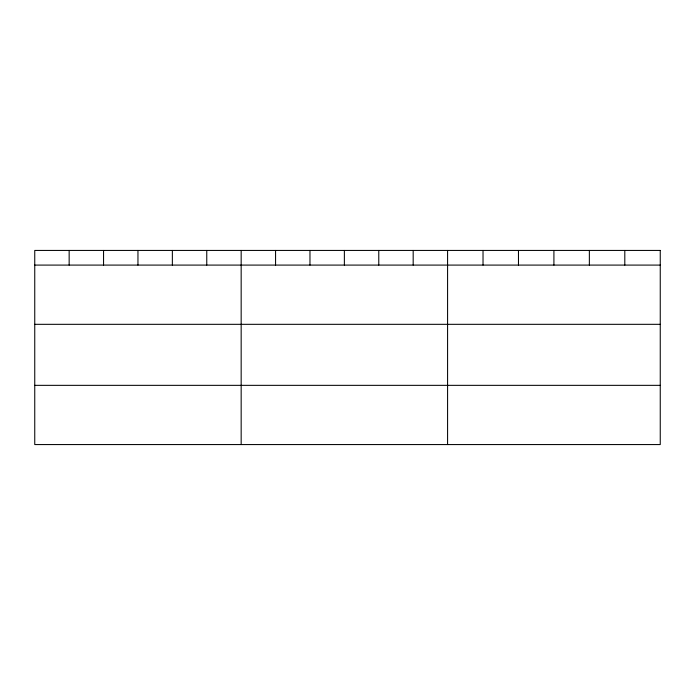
<?xml version="1.0" encoding="UTF-8"?>
<svg xmlns="http://www.w3.org/2000/svg" width="695" height="695" viewBox="0 0 695 695"><rect width="100%" height="100%" fill="white"/><g stroke="black" fill="none" stroke-linecap="round" stroke-linejoin="round"><path stroke-width="1.04" d="M34.75 265.09L660.25 265.09M34.75 324.322L660.25 324.322M34.75 385.343L660.25 385.343M624.805 250.435L624.805 265.09M589.36 250.435L589.36 265.09M553.915 250.435L553.915 265.09M518.47 250.435L518.47 265.09M483.025 250.435L483.025 265.09M447.58 250.435L447.58 444.565M413.178 250.435L413.178 265.09M378.775 250.435L378.775 265.09M344.373 250.435L344.373 265.09M309.97 250.435L309.97 265.09M275.567 250.435L275.567 265.09M241.165 250.435L241.165 444.565M206.763 250.435L206.763 265.09M172.36 250.435L172.36 265.09M137.958 250.435L137.958 265.09M103.555 250.435L103.555 265.09M69.153 250.435L69.153 265.09M660.25 250.435L34.75 250.435L34.75 444.565L660.25 444.565L660.25 250.435"/></g></svg>
